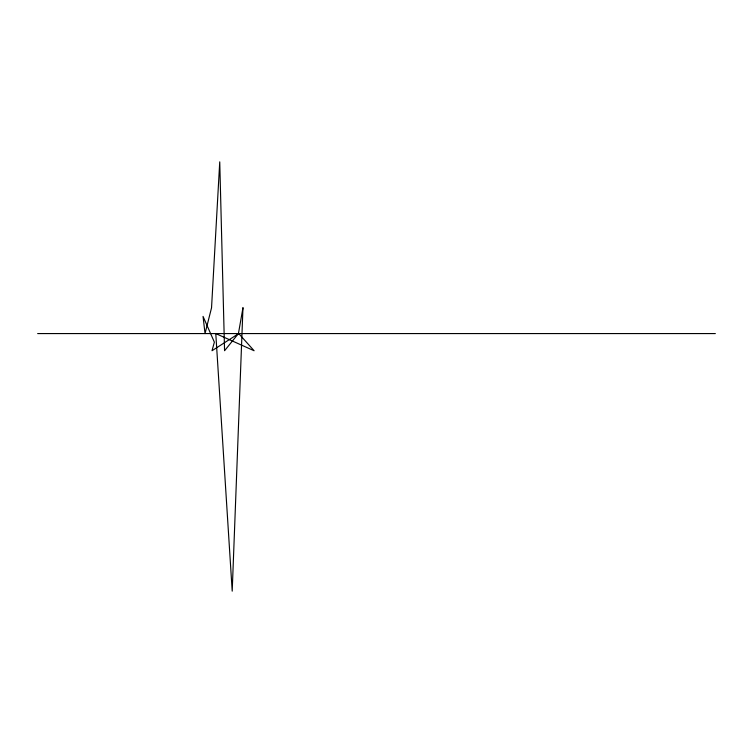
<?xml version="1.0" encoding="UTF-8"?>
<svg xmlns="http://www.w3.org/2000/svg" width="753" height="753" viewBox="0 0 753 753"><rect width="100%" height="100%" fill="white"/><g stroke="black" fill="none" stroke-linecap="round" stroke-linejoin="round"><path stroke-width="1.13" d="M37.65 333.57L715.35 333.57M242.965 307.808L232.206 591.152L215.782 333.57L254.1 350.738L238.72 333.57L212.007 350.738L214.37 342.154L203.046 316.401L205.032 333.57L211.537 307.808L219.744 161.848L224.563 350.738L238.428 333.57L242.965 307.808"/></g></svg>
